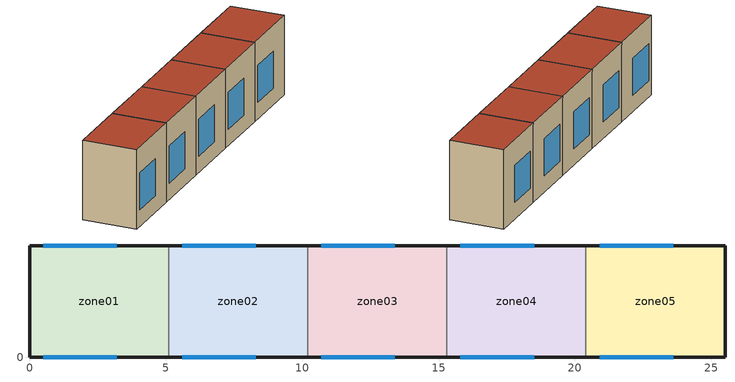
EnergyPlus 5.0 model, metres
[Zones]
zone01
 floor ground (GROUND_FLOOR): 0,0 0,4.1 5.1,4.1 5.1,0 z0
 wall outside (EXT_WALL): 5.1,4.1 0,4.1 0,0 5.1,0 z0:6
 wall to zone02 (ADJ_WALL): 5.1,0 5.1,4.1 z0:6
 window (EXT_WINDOW1): 0.5,0 3.2,0 / 3.2,4.1 0.5,4.1 z1.25:4.05
 roof outside (EXT_ROOF): 5.1,0 5.1,4.1 0,4.1 0,0 z6
zone02
 floor ground (GROUND_FLOOR): 5.1,0 5.1,4.1 10.2,4.1 10.2,0 z0
 wall outside (EXT_WALL): 10.2,4.1 5.1,4.1 / 5.1,0 10.2,0 z0:6
 wall to zone03 (ADJ_WALL): 10.2,0 10.2,4.1 z0:6
 wall to zone01 (ADJ_WALL): 5.1,4.1 5.1,0 z0:6
 window (EXT_WINDOW1): 5.6,0 8.3,0 / 8.3,4.1 5.6,4.1 z1.25:4.05
 roof outside (EXT_ROOF): 10.2,0 10.2,4.1 5.1,4.1 5.1,0 z6
zone03
 floor ground (GROUND_FLOOR): 10.2,0 10.2,4.1 15.3,4.1 15.3,0 z0
 wall outside (EXT_WALL): 15.3,4.1 10.2,4.1 / 10.2,0 15.3,0 z0:6
 wall to zone04 (ADJ_WALL): 15.3,0 15.3,4.1 z0:6
 wall to zone02 (ADJ_WALL): 10.2,4.1 10.2,0 z0:6
 window (EXT_WINDOW1): 10.7,0 13.4,0 / 13.4,4.1 10.7,4.1 z1.25:4.05
 roof outside (EXT_ROOF): 15.3,0 15.3,4.1 10.2,4.1 10.2,0 z6
zone04
 floor ground (GROUND_FLOOR): 15.3,0 15.3,4.1 20.4,4.1 20.4,0 z0
 wall outside (EXT_WALL): 20.4,4.1 15.3,4.1 / 15.3,0 20.4,0 z0:6
 wall to zone05 (ADJ_WALL): 20.4,0 20.4,4.1 z0:6
 wall to zone03 (ADJ_WALL): 15.3,4.1 15.3,0 z0:6
 window (EXT_WINDOW1): 15.8,0 18.5,0 / 18.5,4.1 15.8,4.1 z1.25:4.05
 roof outside (EXT_ROOF): 20.4,0 20.4,4.1 15.3,4.1 15.3,0 z6
zone05
 floor ground (GROUND_FLOOR): 20.4,0 20.4,4.1 25.5,4.1 25.5,0 z0
 wall outside (EXT_WALL): 20.4,0 25.5,0 25.5,4.1 20.4,4.1 z0:6
 wall to zone04 (ADJ_WALL): 20.4,4.1 20.4,0 z0:6
 window (EXT_WINDOW1): 20.9,0 23.6,0 / 23.6,4.1 20.9,4.1 z1.25:4.05
 roof outside (EXT_ROOF): 25.5,0 25.5,4.1 20.4,4.1 20.4,0 z6
[Building]
TRNSYS18: North Axis {deg}=0; Terrain=City; Loads Convergence Tolerance Value=0; Temperature Convergence Tolerance Value {deltaC}=0; Solar Distribution=FullInteriorAndExterior; Maximum Number of Warmup Days=0
[Site:Location]
not used: Latitude {deg}=0; Longitude {deg}=0; Time Zone {hr}=0; Elevation {m}=0
[Construction]
GROUND_FLOOR; EXT_WALL; EXT_ROOF; ADJ_WALL; EXT_WINDOW1: 
[WindowProperty:ShadingControl]
ESHADE=0; ISHADE=INPUT 1*MAX_ISHADE : SHADECNTRL=ISHADE_INTERNAL
[SurfaceProperty:OtherSideCoefficients]
BOUNDARY=IDENTICAL; BOUNDARY=INPUT 1*TBOUNDARY; BOUNDARY=INPUT 1*TBOUNDARY_2; BOUNDARY=INPUT 1*TBOUNDARY_3; BOUNDARY=INPUT 1*TGROUND; BOUNDARY=20; BOUNDARY=15
[Zone] Multiplier=1
zone01; zone02; zone03; zone04; zone05
